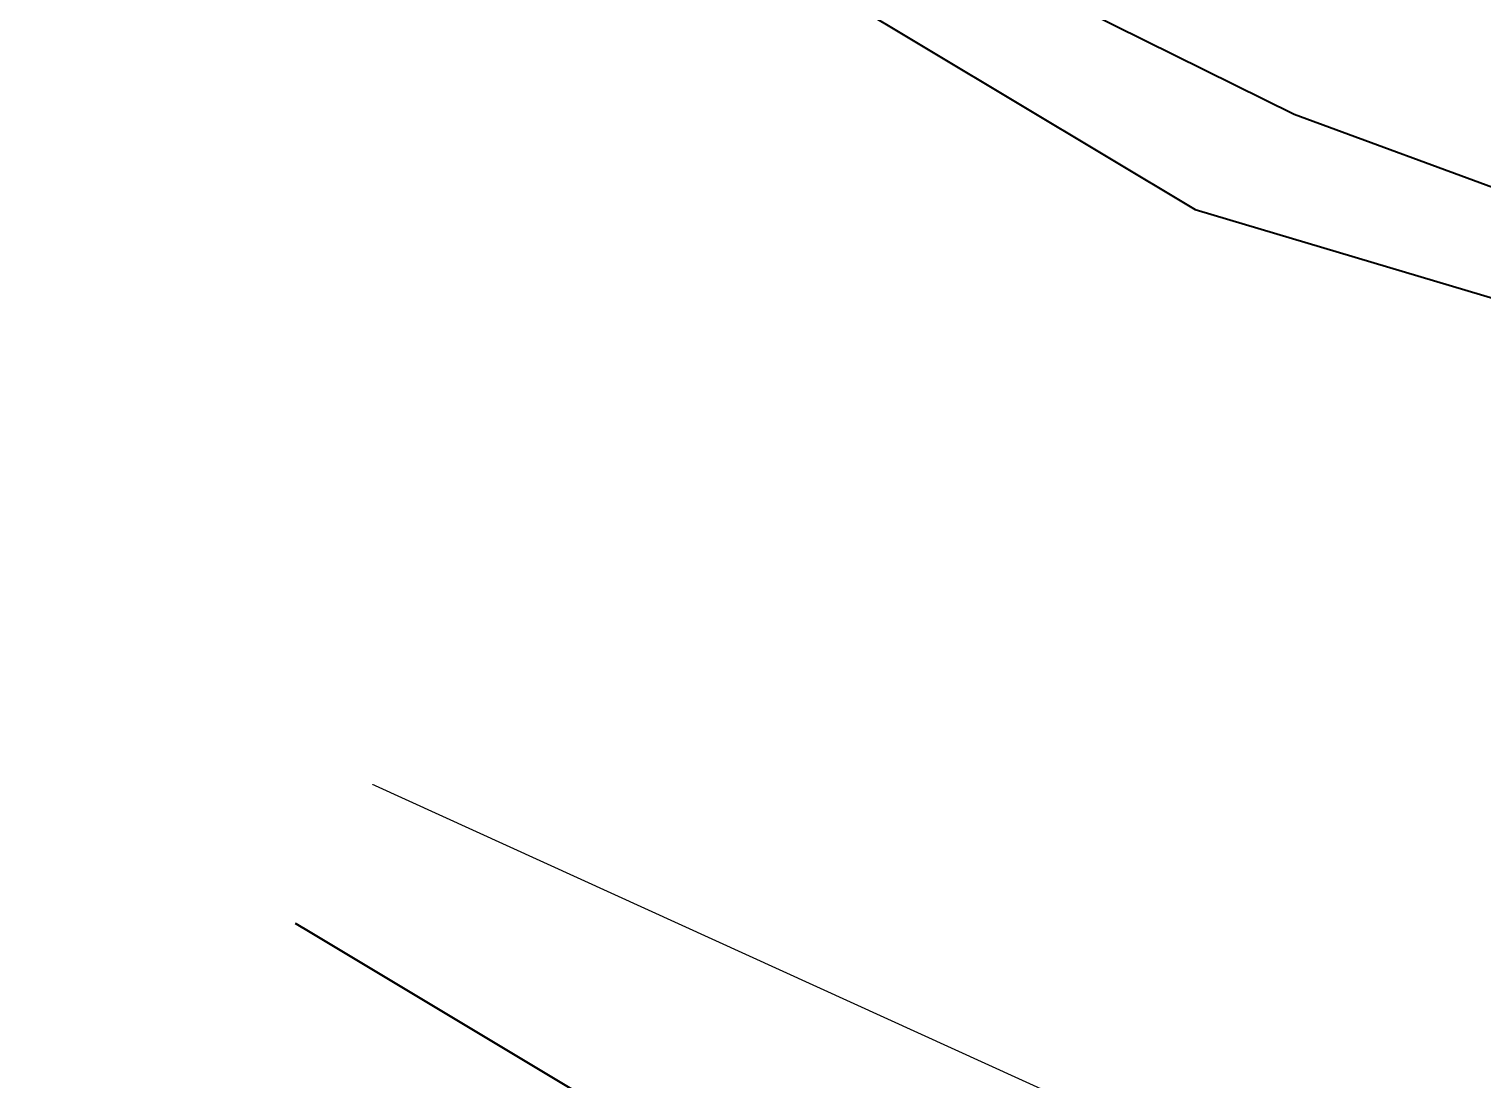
# Model space of a CAD drawing. Header units: metres. Extents: x 507606 to 508087, y 6966978 to 6967359.
# Drawn here: x 507892.745 to 507894.771, y 6967051.632 to 6967053.096 of the extents above; entities that cross this region are included whole.
import ezdxf

# ---------------------------------------------------------------- set-up
doc = ezdxf.new("R2010")
doc.units = ezdxf.units.M
doc.linetypes.add('ISO-DASHED2', pattern=[6, 4, -2])
for name, color, linetype in [('C_TEXT_3.5', 3, 'Continuous'), ('CON_EX. MAJ', 252, 'ISO-DASHED2'), ('mga2020bdy', 252, 'Continuous'), ('mga2020DR_UNLINED', 252, 'Continuous')]:
    doc.layers.add(name, color=color, linetype=linetype)
doc.layers.add('D_UG_PIPES', color=142, linetype='EXIST_SWD', lineweight=0)
doc.styles.add('ISOITALIC', font='ISOCP.shx', dxfattribs={"width": 0.8, "oblique": 30})
doc.styles.get("Standard").update_dxf_attribs({"font": 'ARIALN.TTF'})
doc.linetypes.add('EXIST_SWD', pattern='A,5,-2.5,5,-2,["SWD",Standard,S=2.5,R=0,X=0,Y=-1.25],-8,5,-2.5,5,-2.5', length=37.5)

# ---------------------------------------------------------------- blocks, each defined once
blk = doc.blocks.new('XE_SURVEY')
at = {"layer": 'D_UG_PIPES', "flags": 128}
blk.add_lwpolyline([(507768.7587, 6967163.8066), (507782.5497, 6967149.2736), (507796.2547, 6967134.5926), (507809.7237, 6967120.1616), (507823.4667, 6967105.6366), (507835.9777, 6967092.7236), (507852.9237, 6967078.5526), (507868.8267, 6967066.2116), (507885.4107, 6967055.5996), (507902.9097, 6967047.6336), (507908.9771, 6967044.5316)], dxfattribs=at)
at = {"layer": 'mga2020bdy'}
blk.add_polyline3d([(507930.838, 6967057.8357, 2.6598), (507915.4881, 6967050.2403, 2.5958), (507903.4983, 6967048.5571, 2.5416), (507893.762, 6967051.4616, 2.4345), (507887.5482, 6967055.1874, 2.5483), (507870.142, 6967064.4675, 2.562), (507855.0202, 6967075.7097, 2.6216), (507843.8667, 6967084.8488, 2.5463), (507836.2453, 6967091.4954, 2.6591), (507828.0516, 6967099.5927, 2.6128), (507822.8901, 6967104.7499, 2.5487), (507815.0365, 6967113.7882, 2.6864), (507807.5922, 6967120.7067, 2.6962), (507798.2045, 6967130.6418, 2.7059), (507791.7442, 6967137.916, 2.8356), (507781.8847, 6967148.1362, 2.8413)], dxfattribs=at)
at = {"layer": 'mga2020DR_UNLINED'}
for points in [[(507719.6553, 6967221.4772, 3.0012), (507726.8297, 6967211.1729, 2.9424), (507733.3138, 6967202.9406, 2.9077), (507742.5559, 6967192.3064, 2.95), (507748.0357, 6967186.5738, 2.9222), (507759.4495, 6967174.2328, 2.8226), (507766.8345, 6967165.9052, 2.9098), (507776.7536, 6967155.9159, 2.9261), (507782.9757, 6967149.1649, 2.8413), (507792.8448, 6967138.9347, 2.8356), (507799.3102, 6967131.6548, 2.7059), (507808.6485, 6967121.7719, 2.6962), (507816.1158, 6967114.8321, 2.6864), (507823.9873, 6967105.7732, 2.5487), (507829.1084, 6967100.6563, 2.6128), (507837.266, 6967092.5947, 2.6591), (507844.8348, 6967085.9939, 2.5463), (507855.9381, 6967076.8961, 2.6216), (507862.6646, 6967071.9863, 2.5268), (507870.9511, 6967065.7353, 2.562), (507888.2869, 6967056.4928, 2.5483), (507894.3714, 6967052.8445, 2.4345), (507903.9269, 6967049.9939, 2.5416)], [(507718.4248, 6967220.6204, 3.0012), (507725.6244, 6967210.2799, 2.9424), (507732.1584, 6967201.9844, 2.9077), (507741.4475, 6967191.296, 2.95), (507746.9433, 6967185.5466, 2.9222), (507758.3381, 6967173.2262, 2.8226), (507765.7408, 6967164.8787, 2.9098), (507775.6699, 6967154.8793, 2.9261), (507781.8847, 6967148.1362, 2.8413), (507791.7442, 6967137.916, 2.8356), (507798.2045, 6967130.6418, 2.7059), (507807.5922, 6967120.7067, 2.6962), (507815.0365, 6967113.7882, 2.6864), (507822.8901, 6967104.7499, 2.5487), (507828.0516, 6967099.5927, 2.6128), (507836.2453, 6967091.4954, 2.6591), (507843.8667, 6967084.8488, 2.5463), (507855.0202, 6967075.7097, 2.6216), (507861.771, 6967070.7822, 2.5268), (507870.142, 6967064.4675, 2.562), (507887.5482, 6967055.1874, 2.5483), (507893.762, 6967051.4616, 2.4345), (507903.4983, 6967048.5571, 2.5416)]]:
    blk.add_polyline3d(points, dxfattribs=at)
blk = doc.blocks.new('XE_CONTOURS EXIST_1')
at = {"layer": 'CON_EX. MAJ', "color": 252, "linetype": 'ISO-DASHED2', "lineweight": -3, "ltscale": 10, "elevation": 2.5, "flags": 128}
blk.add_lwpolyline([(507899.6948, 6967049.6856), (507899.7009, 6967049.6992), (507899.7233, 6967049.7487), (507899.7747, 6967049.8624), (507899.8546, 6967050.0412), (507899.9254, 6967050.2088), (507900.0209, 6967050.4558), (507900.1513, 6967050.8348), (507900.1875, 6967051.0876), (507899.9558, 6967051.1866), (507899.3726, 6967051.3857), (507898.5454, 6967051.6545), (507897.5816, 6967051.9623), (507896.5886, 6967052.279), (507895.6739, 6967052.5739), (507894.945, 6967052.8166), (507894.5091, 6967052.9769), (507894.0099, 6967053.2245), (507893.2809, 6967053.6192), (507892.4606, 6967054.0743), (507891.6881, 6967054.5026), (507891.1976, 6967054.7676), (507890.9507, 6967054.8918), (507890.8604, 6967054.9287), (507890.8409, 6967054.9313), (507890.818, 6967054.9178), (507890.762, 6967054.8521), (507890.6624, 6967054.6856), (507890.5287, 6967054.4189), (507890.4203, 6967054.1882), (507890.3362, 6967054.0042), (507890.2288, 6967053.7582), (507890.1632, 6967053.607)], dxfattribs=at)
at = {"layer": 'C_TEXT_3.5', "color": 3, "linetype": 'Continuous', "lineweight": -3, "insert": (507891.9371, 6967054.3645, 2.5), "char_height": 2, "width": 3.231223, "attachment_point": 5, "rotation": 330.996, "style": 'ISOITALIC', "bg_fill": 3, "box_fill_scale": 1.3175, "bg_fill_color": 256, "bg_fill_true_color": 13158600, "bg_fill_transparency": 0}
blk.add_mtext('{\\C252;2.5}', dxfattribs=at)

msp = doc.modelspace()

# ---------------------------------------------------------------- block references
msp.add_blockref('XE_SURVEY', (0, 0))

# ---------------------------------------------------------------- next in the draw order: block references
msp.add_blockref('XE_CONTOURS EXIST_1', (0, 0))

doc.saveas('drawing.dxf')
